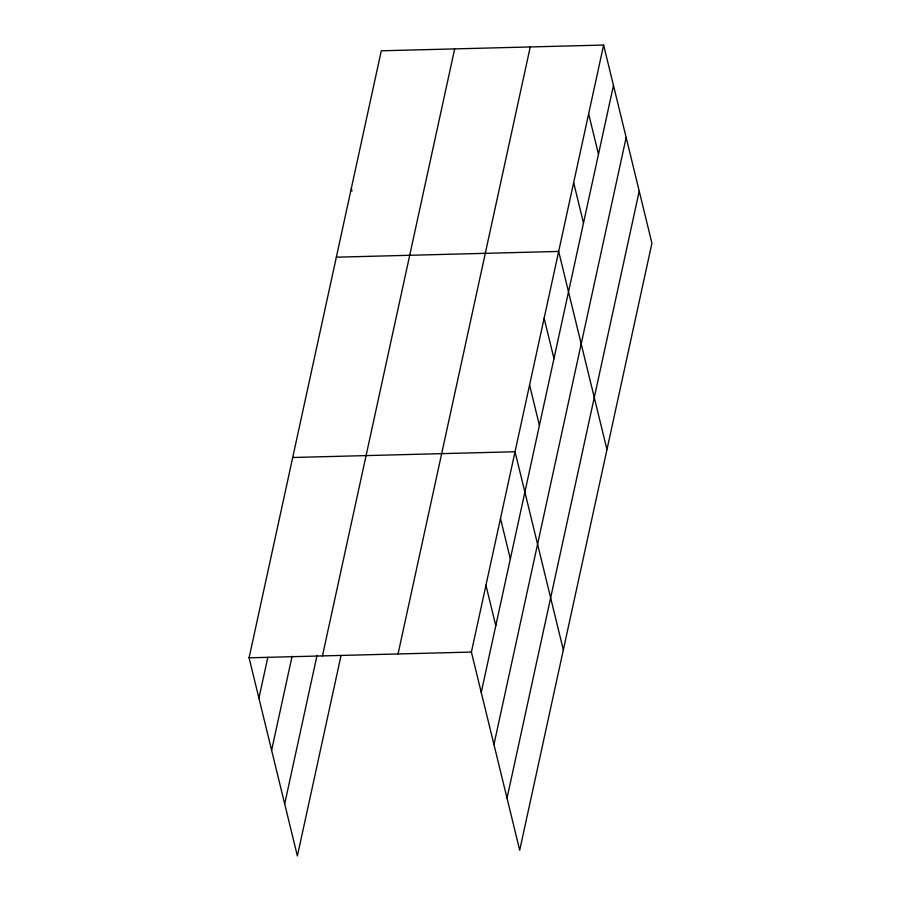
<?xml version="1.0" encoding="UTF-8"?>
<svg xmlns="http://www.w3.org/2000/svg" width="901" height="901" viewBox="0 0 901 901"><rect width="100%" height="100%" fill="white"/><g stroke="black" fill="none" stroke-linecap="round" stroke-linejoin="round"><path stroke-width="1.35" d="M341.017 655.635L297.375 855.95L249.081 657.809L381.292 50.794L603.625 45.05L651.919 243.191L519.708 850.206L471.403 652.065L603.625 45.05M258.925 698.196L267.834 657.313M271.618 750.251L292.093 656.232M284.693 803.895L317.039 655.354M322.445 655.917L454.667 48.902M398.039 653.957L530.25 46.942M481.247 692.452L613.468 85.437M493.939 744.508L626.161 137.493M507.015 798.151L639.226 191.136M336.343 257.179L558.665 251.435L606.97 449.576M292.712 457.494L515.034 451.75L563.339 649.891M249.081 657.809L471.403 652.065M588.635 113.841L598.478 154.229M573.655 182.644L583.499 223.031M544.125 318.211L553.969 358.598M529.574 384.975L539.417 425.362M500.494 518.525L510.338 558.902M485.943 585.29L495.787 625.677M351.322 188.388L351.987 191.08"/></g></svg>
